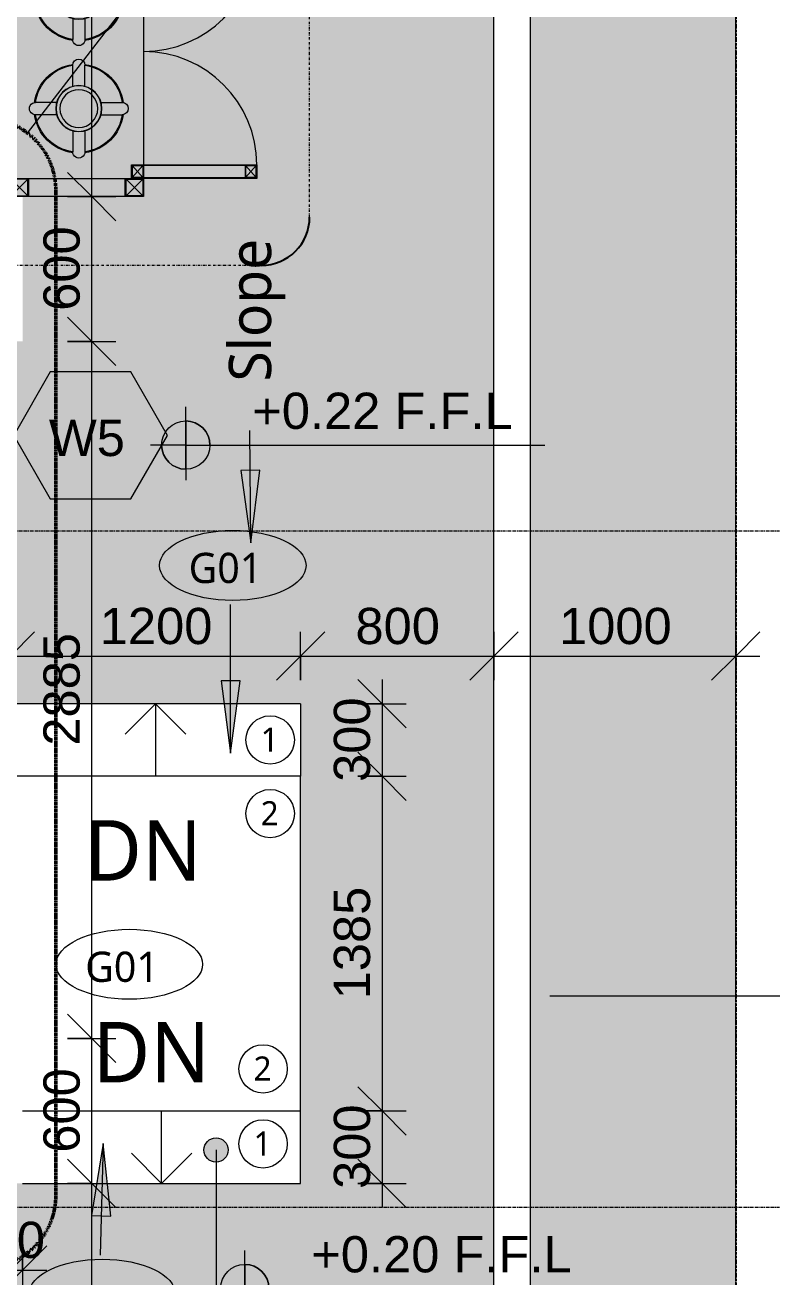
# Model space of a CAD drawing. Header units: millimetres. Extents: x -14329 to 996201, y -409013 to 338495.
# Drawn here: x 3796 to 6886, y -2550 to 2632 of the extents above; entities that cross this region are included whole.
import ezdxf

# ---------------------------------------------------------------- set-up
doc = ezdxf.new("R2010")
doc.units = ezdxf.units.MM
for name, pattern in [('Callout Boundary', [2.38125, 1.190625, -1.190625]), ('Dash dot', [21, 10, -5, 1, -5]), ('Double dash', [55, 20, -5, 10, -5, 10, -5]), ('Grid Line', [22.225, 12.7, -3.175, 3.175, -3.175]), ('Overhead', [3.96875, 2.38125, -1.5875])]:
    doc.linetypes.add(name, pattern=pattern)
for name, color, linetype, lineweight in [('A-ANNO-DIMS', 211, 'Continuous', 9), ('A-ANNO-DIMS-100', 211, 'Continuous', 9), ('A-ANNO-NOTE', 131, 'Continuous', 9), ('A-ANNO-SYMB', 150, 'Continuous', 9), ('A-DETL-GENF', 92, 'Continuous', 9), ('A-DETL-MEDM', 33, 'Continuous', 25), ('A-FLOR-OVHD', 1, 'Overhead', 18), ('A-FLOR-PATT', 8, 'Continuous', 9), ('A-WALL', 113, 'Continuous', 9), ('A-WALL-IDEN', 211, 'Continuous', 18), ('C-PROP-LINE', 91, 'Double dash', 25), ('G-ANNO-SYMB', 111, 'Continuous', 9), ('G-ANNO-TEXT', 231, 'Continuous', 9), ('G-IMPT', 8, 'Continuous', 9), ('S-GRID', 1, 'Continuous', 9), ('S-STRS', 31, 'Continuous', 9), ('S-STRS-ANNO', 31, 'Continuous', 9), ('S-STRS-IDEN', 31, 'Continuous', 9)]:
    doc.layers.add(name, color=color, linetype=linetype, lineweight=lineweight)
doc.styles.add('Arial_1', font='arial.ttf', dxfattribs={"height": 150})
doc.styles.add('Lucida Sans Unicode', font='l_10646.ttf', dxfattribs={"height": 250})
doc.styles.add('Lucida Sans Unicode_1', font='l_10646.ttf', dxfattribs={"height": 175})
doc.styles.add('Lucida Sans Unicode_3', font='l_10646.ttf', dxfattribs={"height": 125})
doc.styles.add('Lucida Sans Unicode_6', font='l_10646.ttf', dxfattribs={"height": 100})
doc.dimstyles.new('100', dxfattribs={"dimscale": 304.8, "dimtxt": 153.03891, "dimasz": 0.656168, "dimexe": 0.328084, "dimexo": 0.0625, "dimgap": 0.016404, "dimtad": 1, "dimdec": 0, "dimzin": 0, "dimdsep": 46, "dimtxsty": 'Arial_1', "dimblk1": 'OBLIQUE', "dimblk2": 'OBLIQUE', "dimsah": 1, "dimcen": 0.09, "dimdle": 0.328084, "dimazin": 0, "dimtfac": 1, "dimtdec": 4, "dimtix": 1, "dimtmove": 0, "dimatfit": 3, "dimfxl": 0.328084, "dimfxlon": 1, "dimtvp": 1, "dimtolj": 1, "dimtzin": 0, "dimarcsym": 2})
doc.dimstyles.new('100_2', dxfattribs={"dimscale": 304.8, "dimtxt": 153.03891, "dimasz": 0.656168, "dimexe": 0.328084, "dimexo": 0.0625, "dimgap": 0.016404, "dimtad": 1, "dimdec": 0, "dimzin": 0, "dimdsep": 46, "dimtxsty": 'Arial_1', "dimblk1": 'OBLIQUE', "dimblk2": 'OBLIQUE', "dimsah": 1, "dimcen": 0.09, "dimdle": 0.328084, "dimazin": 0, "dimtfac": 1, "dimtdec": 4, "dimtix": 1, "dimtmove": 1, "dimatfit": 3, "dimfxl": 0.328084, "dimfxlon": 1, "dimtvp": 1, "dimtolj": 1, "dimtzin": 0, "dimarcsym": 2})

# ---------------------------------------------------------------- blocks, each defined once
blk = doc.blocks.new('Family - ___-757194-Ground Floor Lvl')
at = {"layer": 'C-PROP-LINE'}
blk.add_line((6736.1, 12922.2), (6736.1, -18077.8), dxfattribs=at)
blk = doc.blocks.new('gas-enclosure - gas_dwg_1735 X TW-5BR-GFP$0$GAS CYL-663932-Ground Floor Lvl')
at = {"layer": 'G-IMPT'}
for p, q in [((-23.5, 85), (-23.5, 165.9)), ((23.5, 85), (23.5, 165.9)), ((-85, 23.5), (-165.9, 23.5)), ((85, 23.5), (165.9, 23.5)), ((-85, -23.5), (-165.9, -23.5)), ((85, -23.5), (165.9, -23.5)), ((-23.5, -85), (-23.5, -165.9)), ((23.5, -85), (23.5, -165.9))]:
    blk.add_line(p, q, dxfattribs=at)
for radius in [88.2, 87.2, 72.5]:
    blk.add_circle((0, 0), radius, dxfattribs=at)
for centre, radius, start, end in [((0, 0), 171, 97.8109, 172.1891), ((0, 0), 167.5, 98.0693, 171.9307), ((0, 165.9), 23.5, 360, 180), ((0, 0), 171, 7.8109, 82.1891), ((0, 0), 167.5, 8.0693, 81.9307), ((-165.9, 0), 23.5, 90, 270), ((165.9, 0), 23.5, 270, 90), ((0, 0), 171, 187.8109, 262.1891), ((0, 0), 167.5, 188.0693, 261.9307), ((0, 0), 171, 277.8109, 352.1891), ((0, 0), 167.5, 278.0693, 351.9307), ((0, -165.9), 23.5, 180, 360)]:
    blk.add_arc(centre, radius, start, end, dxfattribs=at)
blk = doc.blocks.new('gas-enclosure - gas-enclosure-663934-Ground Floor Lvl')
at = {"layer": 'A-DETL-GENF'}
for p, q in [((-600, 0), (600, 0)), ((-600, -550), (-600, 0)), ((600, 0), (600, -550)), ((-599.4, 0), (-524.4, 0)), ((-599.4, -550), (-599.4, 0)), ((-599.4, 0), (-524.4, 0)), ((-599.4, -75), (-599.4, 0)), ((-596.4, -3), (-527.4, -72)), ((-527.4, -3), (-596.4, -72)), ((-596.4, -3), (-596.4, -72)), ((-527.4, -3), (-596.4, -3)), ((-527.4, -72), (-527.4, -3)), ((-524.4, 0), (-524.4, -550)), ((-524.4, 0), (-524.4, -75)), ((525.6, -75), (525.6, 0)), ((525.6, 0), (525.6, -550)), ((600.6, 0), (525.6, 0)), ((525.6, 0), (600.6, 0)), ((597.6, -3), (528.6, -72)), ((528.6, -3), (597.6, -72)), ((528.6, -72), (528.6, -3)), ((528.6, -3), (597.6, -3)), ((597.6, -3), (597.6, -72)), ((600.6, 0), (600.6, -75)), ((600.6, -550), (600.6, 0)), ((-524.4, -75), (-599.4, -75)), ((-596.4, -72), (-527.4, -72)), ((600.6, -75), (525.6, -75)), ((597.6, -72), (528.6, -72)), ((-599.4, -475), (-524.4, -475)), ((-599.4, -550), (-599.4, -475)), ((-596.4, -547), (-527.4, -478)), ((-527.4, -547), (-596.4, -478)), ((-596.4, -478), (-527.4, -478)), ((-596.4, -547), (-596.4, -478)), ((-527.4, -478), (-527.4, -547)), ((-524.4, -475), (-524.4, -550)), ((-524.4, -1019), (-524.4, -500)), ((-524.4, -500), (-468.4, -500)), ((-521.4, -503), (-471.4, -547)), ((-471.4, -503), (-521.4, -503)), ((-521.4, -503), (-521.4, -1016)), ((-521.4, -547), (-471.4, -503)), ((-521.4, -503), (-471.4, -503)), ((-521.4, -547), (-521.4, -503)), ((-471.4, -1016), (-471.4, -503)), ((-471.4, -503), (-471.4, -547)), ((-468.4, -500), (-468.4, -1019)), ((469.6, -500), (469.6, -1019)), ((525.6, -500), (469.6, -500)), ((522.6, -503), (472.6, -547)), ((472.6, -503), (522.6, -503)), ((472.6, -1016), (472.6, -503)), ((522.6, -547), (472.6, -503)), ((472.6, -503), (472.6, -547)), ((522.6, -503), (472.6, -503)), ((522.6, -503), (522.6, -1016)), ((522.6, -547), (522.6, -503)), ((525.6, -475), (525.6, -550)), ((600.6, -475), (525.6, -475)), ((525.6, -1019), (525.6, -500)), ((597.6, -547), (528.6, -478)), ((528.6, -547), (597.6, -478)), ((528.6, -478), (528.6, -547)), ((597.6, -478), (528.6, -478)), ((597.6, -547), (597.6, -478)), ((600.6, -550), (600.6, -475)), ((600, -550), (-600, -550)), ((-524.4, -550), (-599.4, -550)), ((-524.4, -550), (-599.4, -550)), ((-527.4, -547), (-596.4, -547)), ((-471.4, -547), (-521.4, -547)), ((469.6, -550), (-468.4, -550)), ((472.6, -547), (522.6, -547)), ((525.6, -550), (600.6, -550)), ((525.6, -550), (600.6, -550)), ((528.6, -547), (597.6, -547)), ((-521.4, -972), (-471.4, -1016)), ((-471.4, -972), (-521.4, -972)), ((-521.4, -972), (-521.4, -1016)), ((-521.4, -972), (-471.4, -972)), ((-521.4, -1016), (-521.4, -972)), ((-471.4, -972), (-521.4, -1016)), ((-471.4, -1016), (-471.4, -972)), ((-471.4, -972), (-471.4, -1016)), ((522.6, -972), (472.6, -1016)), ((472.6, -972), (522.6, -972)), ((472.6, -1016), (472.6, -972)), ((472.6, -972), (472.6, -1016)), ((522.6, -972), (472.6, -972)), ((472.6, -972), (522.6, -1016)), ((522.6, -972), (522.6, -1016)), ((522.6, -1016), (522.6, -972)), ((-468.4, -1019), (-524.4, -1019)), ((-521.4, -1016), (-471.4, -1016)), ((-471.4, -1016), (-521.4, -1016)), ((-521.4, -1016), (-471.4, -1016)), ((469.6, -1019), (525.6, -1019)), ((522.6, -1016), (472.6, -1016)), ((472.6, -1016), (522.6, -1016)), ((522.6, -1016), (472.6, -1016))]:
    blk.add_line(p, q, dxfattribs=at)
for centre, start, end in [((-468.4, -550), 270, 0), ((469.6, -550), 180, 270)]:
    blk.add_arc(centre, 469, start, end, dxfattribs=at)
at = {"extrusion": (0, 0, -1), "xscale": 1.080000000000001, "yscale": 1.080000000000001, "zscale": -1.080000000000001}
for p in [(235.5, -282.8), (-229.9, -282.8)]:
    blk.add_blockref('gas-enclosure - gas_dwg_1735 X TW-5BR-GFP$0$GAS CYL-663932-Ground Floor Lvl', p, dxfattribs=at)
blk = doc.blocks.new('Dummy_Callout_Boundary_18357 - Dummy_Callout_Boundary_18357-1640444-Ground Floor Lvl')
at = {"layer": 'A-DETL-GENF', "linetype": 'Dash dot'}
for p, q in [((-159.7, 1672.7), (-1247.1, 1672.7)), ((-1447.1, 200), (-1447.1, 1472.7)), ((40.3, 200), (40.3, 1472.7)), ((-159.7, 0), (-1247.1, 0))]:
    blk.add_line(p, q, dxfattribs=at)
at = {"layer": 'A-DETL-MEDM'}
for centre, start, end in [((-1247.1, 1472.7), 90, 180), ((-159.7, 1472.7), 360, 90), ((-1247.1, 200), 180, 270), ((-159.7, 200), 270, 360)]:
    blk.add_arc(centre, 200, start, end, dxfattribs=at)
blk = doc.blocks.new('finishning tag - Name___Area_Vol_Perim-529287-Ground Floor Lvl')
at = {"layer": 'A-ANNO-NOTE'}
blk.add_ellipse((0, 0), major_axis=(3.03, 0), ratio=0.477888, dxfattribs=at)
blk = doc.blocks.new('BEL-CURTAIN TAG - 12mm-735983-Ground Floor Lvl')
at = {"layer": 'A-WALL-IDEN'}
for p, q in [((-1.622, 2.644), (-3.136, 0.021)), ((1.709, 2.644), (-1.622, 2.644)), ((3.223, 0.021), (1.709, 2.644)), ((-3.136, 0.021), (-1.622, -2.601)), ((1.709, -2.601), (3.223, 0.021)), ((-1.622, -2.601), (1.709, -2.601))]:
    blk.add_line(p, q, dxfattribs=at)
blk = doc.blocks.new('DIMBLOCK64-Ground Floor Lvl')
at = {"layer": 'A-ANNO-DIMS-100', "transparency": 16777216}
for p, q in [((3736.1, 19.7), (3836.1, 119.7)), ((3736.1, 119.7), (3736.1, -80.3)), ((3736.1, 19.7), (3736.1, 119.7)), ((4936.1, 19.7), (5036.1, 119.7)), ((4936.1, -80.3), (4936.1, 119.7)), ((3636.1, 19.7), (4936.1, 19.7)), ((3736.1, 19.7), (3636.1, -80.3)), ((4936.1, 19.7), (4836.1, -80.3)), ((4936.1, 19.7), (4936.1, -80.3))]:
    blk.add_line(p, q, dxfattribs=at)
at = {"layer": 'A-ANNO-DIMS-100', "color": 0, "transparency": 16777216, "insert": (4105.4, 219.4), "char_height": 150, "width": 553.765, "attachment_point": 1, "line_spacing_factor": 0.941778, "style": 'Arial_1'}
blk.add_mtext('1200', dxfattribs=at)
blk = doc.blocks.new('_Oblique')
at = {"color": 0, "linetype": 'ByBlock', "lineweight": -2}
blk.add_line((-0.5, -0.5), (0.5, 0.5), dxfattribs=at)
blk = doc.blocks.new('DIMBLOCK65-Ground Floor Lvl')
at = {"layer": 'A-ANNO-DIMS-100', "transparency": 16777216}
for p, q in [((4936.1, 19.7), (5036.1, 119.7)), ((4936.1, -80.3), (4936.1, 119.7)), ((5736.1, 19.7), (5836.1, 119.7)), ((5736.1, 119.7), (5736.1, -80.3)), ((5736.1, 19.7), (5736.1, 119.7)), ((4936.1, 19.7), (4836.1, -80.3)), ((4936.1, 19.7), (5736.1, 19.7)), ((4936.1, 19.7), (4936.1, -80.3)), ((5736.1, 19.7), (5636.1, -80.3))]:
    blk.add_line(p, q, dxfattribs=at)
at = {"layer": 'A-ANNO-DIMS-100', "color": 0, "transparency": 16777216, "insert": (5163.1, 219.4), "char_height": 150, "width": 415.324, "attachment_point": 1, "line_spacing_factor": 0.941778, "style": 'Arial_1'}
blk.add_mtext('800', dxfattribs=at)
blk = doc.blocks.new('DIMBLOCK66-Ground Floor Lvl')
at = {"layer": 'A-ANNO-DIMS-100', "transparency": 16777216}
for p, q in [((5736.1, 19.7), (5836.1, 119.7)), ((5736.1, 119.7), (5736.1, -80.3)), ((5736.1, 19.7), (5736.1, 119.7)), ((6736.1, 19.7), (6836.1, 119.7)), ((6736.1, 119.7), (6736.1, -80.3)), ((6736.1, 19.7), (6736.1, 119.7)), ((5736.1, 19.7), (5636.1, -80.3)), ((5736.1, 19.7), (6836.1, 19.7)), ((6736.1, 19.7), (6636.1, -80.3))]:
    blk.add_line(p, q, dxfattribs=at)
at = {"layer": 'A-ANNO-DIMS-100', "color": 0, "transparency": 16777216, "insert": (6005.4, 219.4), "char_height": 150, "width": 553.765, "attachment_point": 1, "line_spacing_factor": 0.941778, "style": 'Arial_1'}
blk.add_mtext('1000', dxfattribs=at)
blk = doc.blocks.new('DIMBLOCK106-Ground Floor Lvl')
at = {"layer": 'A-ANNO-DIMS-100', "transparency": 16777216}
for p, q in [((5273.4, -177.8), (5173.4, -77.8)), ((5273.4, -77.8), (5273.4, -477.8)), ((5173.4, -177.8), (5373.4, -177.8)), ((5273.4, -177.8), (5173.4, -177.8)), ((5273.4, -177.8), (5373.4, -277.8)), ((5273.4, -477.8), (5173.4, -377.8)), ((5173.4, -477.8), (5373.4, -477.8)), ((5273.4, -477.8), (5173.4, -477.8)), ((5273.4, -477.8), (5373.4, -577.8))]:
    blk.add_line(p, q, dxfattribs=at)
at = {"layer": 'A-ANNO-DIMS-100', "color": 0, "transparency": 16777216, "insert": (5073.7, -500.9), "char_height": 150, "width": 415.324, "attachment_point": 1, "rotation": 90, "line_spacing_factor": 0.941778, "style": 'Arial_1'}
blk.add_mtext('300', dxfattribs=at)
blk = doc.blocks.new('DIMBLOCK107-Ground Floor Lvl')
at = {"layer": 'A-ANNO-DIMS-100', "transparency": 16777216}
for p, q in [((5273.4, -477.8), (5173.4, -377.8)), ((5173.4, -477.8), (5373.4, -477.8)), ((5273.4, -477.8), (5173.4, -477.8)), ((5273.4, -477.8), (5273.4, -1862.8)), ((5273.4, -477.8), (5373.4, -577.8)), ((5273.4, -1862.8), (5173.4, -1762.8)), ((5173.4, -1862.8), (5373.4, -1862.8)), ((5273.4, -1862.8), (5173.4, -1862.8)), ((5273.4, -1862.8), (5373.4, -1962.8))]:
    blk.add_line(p, q, dxfattribs=at)
at = {"layer": 'A-ANNO-DIMS-100', "color": 0, "transparency": 16777216, "insert": (5073.7, -1401.1), "char_height": 150, "width": 553.765, "attachment_point": 1, "rotation": 90, "line_spacing_factor": 0.941778, "style": 'Arial_1'}
blk.add_mtext('1385', dxfattribs=at)
blk = doc.blocks.new('DIMBLOCK108-Ground Floor Lvl')
at = {"layer": 'A-ANNO-DIMS-100', "transparency": 16777216}
for p, q in [((5273.4, -1862.8), (5173.4, -1762.8)), ((5173.4, -1862.8), (5373.4, -1862.8)), ((5273.4, -1862.8), (5173.4, -1862.8)), ((5273.4, -1862.8), (5273.4, -2262.8)), ((5273.4, -1862.8), (5373.4, -1962.8)), ((5273.4, -2162.8), (5173.4, -2062.8)), ((5173.4, -2162.8), (5373.4, -2162.8)), ((5273.4, -2162.8), (5173.4, -2162.8)), ((5273.4, -2162.8), (5373.4, -2262.8))]:
    blk.add_line(p, q, dxfattribs=at)
at = {"layer": 'A-ANNO-DIMS-100', "color": 0, "transparency": 16777216, "insert": (5073.7, -2185.9), "char_height": 150, "width": 415.324, "attachment_point": 1, "rotation": 90, "line_spacing_factor": 0.941778, "style": 'Arial_1'}
blk.add_mtext('300', dxfattribs=at)
blk = doc.blocks.new('DIMBLOCK119-Ground Floor Lvl')
at = {"layer": 'A-ANNO-DIMS-100', "transparency": 16777216}
for p, q in [((3736.1, -2521.6), (3836.1, -2421.6)), ((3736.1, -2421.6), (3736.1, -2621.6)), ((3736.1, -2521.6), (3736.1, -2421.6)), ((3786.1, -2521.6), (3886.1, -2421.6)), ((3786.1, -2421.6), (3786.1, -2621.6)), ((3786.1, -2521.6), (3786.1, -2421.6)), ((3636.1, -2521.6), (3886.1, -2521.6)), ((3736.1, -2521.6), (3636.1, -2621.6)), ((3786.1, -2521.6), (3686.1, -2621.6))]:
    blk.add_line(p, q, dxfattribs=at)
at = {"layer": 'A-ANNO-DIMS-100', "color": 0, "transparency": 16777216, "insert": (3645.8, -2321.8), "char_height": 150, "width": 276.883, "attachment_point": 1, "line_spacing_factor": 0.941778, "style": 'Arial_1'}
blk.add_mtext('50', dxfattribs=at)
blk = doc.blocks.new('DIMBLOCK120-Ground Floor Lvl')
at = {"layer": 'A-ANNO-DIMS-100', "transparency": 16777216}
for p, q in [((4072.1, -2162.8), (3972.1, -2062.8)), ((3972.1, -2162.8), (4172.1, -2162.8)), ((4072.1, -2162.8), (3972.1, -2162.8)), ((4072.1, -7127.8), (4072.1, -2162.8)), ((4072.1, -2162.8), (4172.1, -2262.8)), ((4072.1, -7027.8), (3972.1, -6927.8)), ((3972.1, -7027.8), (4172.1, -7027.8)), ((4072.1, -7027.8), (3972.1, -7027.8)), ((4072.1, -7027.8), (4172.1, -7127.8))]:
    blk.add_line(p, q, dxfattribs=at)
at = {"layer": 'A-ANNO-DIMS-100', "color": 0, "transparency": 16777216, "insert": (3872.4, -4826.1), "char_height": 150, "width": 553.765, "attachment_point": 1, "rotation": 90, "line_spacing_factor": 0.941778, "style": 'Arial_1'}
blk.add_mtext('4865', dxfattribs=at)
blk = doc.blocks.new('DIMBLOCK121-Ground Floor Lvl')
at = {"layer": 'A-ANNO-DIMS-100', "transparency": 16777216}
for p, q in [((4072.1, -1562.8), (3972.1, -1462.8)), ((3972.1, -1562.8), (4172.1, -1562.8)), ((4072.1, -1562.8), (3972.1, -1562.8)), ((4072.1, -2162.8), (4072.1, -1562.8)), ((4072.1, -1562.8), (4172.1, -1662.8)), ((4072.1, -2162.8), (3972.1, -2062.8)), ((3972.1, -2162.8), (4172.1, -2162.8)), ((4072.1, -2162.8), (3972.1, -2162.8)), ((4072.1, -2162.8), (4172.1, -2262.8))]:
    blk.add_line(p, q, dxfattribs=at)
at = {"layer": 'A-ANNO-DIMS-100', "color": 0, "transparency": 16777216, "insert": (3872.4, -2035.9), "char_height": 150, "width": 415.324, "attachment_point": 1, "rotation": 90, "line_spacing_factor": 0.941778, "style": 'Arial_1'}
blk.add_mtext('600', dxfattribs=at)
blk = doc.blocks.new('DIMBLOCK122-Ground Floor Lvl')
at = {"layer": 'A-ANNO-DIMS-100', "transparency": 16777216}
for p, q in [((4072.1, 1322.2), (3972.1, 1422.2)), ((3972.1, 1322.2), (4172.1, 1322.2)), ((4072.1, 1322.2), (3972.1, 1322.2)), ((4072.1, -1562.8), (4072.1, 1322.2)), ((4072.1, 1322.2), (4172.1, 1222.2)), ((4072.1, -1562.8), (3972.1, -1462.8)), ((3972.1, -1562.8), (4172.1, -1562.8)), ((4072.1, -1562.8), (3972.1, -1562.8)), ((4072.1, -1562.8), (4172.1, -1662.8))]:
    blk.add_line(p, q, dxfattribs=at)
at = {"layer": 'A-ANNO-DIMS-100', "color": 0, "transparency": 16777216, "insert": (3872.4, -351.1), "char_height": 150, "width": 553.765, "attachment_point": 1, "rotation": 90, "line_spacing_factor": 0.941778, "style": 'Arial_1'}
blk.add_mtext('2885', dxfattribs=at)
blk = doc.blocks.new('DIMBLOCK123-Ground Floor Lvl')
at = {"layer": 'A-ANNO-DIMS-100', "transparency": 16777216}
for p, q in [((4072.1, 1922.2), (3972.1, 2022.2)), ((3972.1, 1922.2), (4172.1, 1922.2)), ((4072.1, 1922.2), (3972.1, 1922.2)), ((4072.1, 1322.2), (4072.1, 1922.2)), ((4072.1, 1922.2), (4172.1, 1822.2)), ((4072.1, 1322.2), (3972.1, 1422.2)), ((3972.1, 1322.2), (4172.1, 1322.2)), ((4072.1, 1322.2), (3972.1, 1322.2)), ((4072.1, 1322.2), (4172.1, 1222.2))]:
    blk.add_line(p, q, dxfattribs=at)
at = {"layer": 'A-ANNO-DIMS-100', "color": 0, "transparency": 16777216, "insert": (3872.4, 1449.1), "char_height": 150, "width": 415.324, "attachment_point": 1, "rotation": 90, "line_spacing_factor": 0.941778, "style": 'Arial_1'}
blk.add_mtext('600', dxfattribs=at)
blk = doc.blocks.new('DIMBLOCK124-Ground Floor Lvl')
at = {"layer": 'A-ANNO-DIMS-100', "transparency": 16777216}
for p, q in [((4072.1, 5022.2), (3972.1, 5122.2)), ((3972.1, 5022.2), (4172.1, 5022.2)), ((4072.1, 5022.2), (3972.1, 5022.2)), ((4072.1, 1922.2), (4072.1, 5022.2)), ((4072.1, 5022.2), (4172.1, 4922.2)), ((4072.1, 1922.2), (3972.1, 2022.2)), ((3972.1, 1922.2), (4172.1, 1922.2)), ((4072.1, 1922.2), (3972.1, 1922.2)), ((4072.1, 1922.2), (4172.1, 1822.2))]:
    blk.add_line(p, q, dxfattribs=at)
blk.add_ellipse((4072.1, 3545.9), major_axis=(-122.7, 0), ratio=0.600837, start_param=0, end_param=1.570796, dxfattribs=at)
at = {"layer": 'A-ANNO-DIMS-100', "color": 0, "transparency": 16777216, "insert": (3872.4, 3545.9), "char_height": 150, "width": 553.765, "attachment_point": 1, "rotation": 90, "line_spacing_factor": 0.941778, "style": 'Arial_1'}
blk.add_mtext('3100', dxfattribs=at)
blk = doc.blocks.new('step-numbering - External finishes-tag-1023582-Ground Floor Lvl')
at = {"layer": 'A-ANNO-NOTE'}
blk.add_circle((0, 0), 1, dxfattribs=at)
blk = doc.blocks.new('125-lvl - BEL-LVL-1026112-Ground Floor Lvl')
at = {"layer": 'A-ANNO-NOTE'}
h = blk.add_hatch(color=256, dxfattribs=at)
edge = h.paths.add_edge_path()
edge.add_line((0, 0), (0, 1))
edge.add_arc((0, 0), 1, 0, 90, ccw=False)
edge.add_line((1, 0), (0, 0))
h = blk.add_hatch(color=256, dxfattribs=at)
edge = h.paths.add_edge_path()
edge.add_line((0, 0), (0, -1))
edge.add_arc((0, 0), 1, 180, 270, ccw=False)
edge.add_line((-1, 0), (0, 0))
for p, q in [((0, 0), (0, 1.576)), ((0, 1), (0, 0)), ((0, 0), (-1.454, 0)), ((0, 0), (-1, 0)), ((0, 0), (2.778, 0)), ((0, 0), (0, -1.457)), ((0, -1), (0, 0)), ((0, 0), (1, 0)), ((2.778, 0), (14.847, 0))]:
    blk.add_line(p, q, dxfattribs=at)
blk.add_circle((0, 0), 1, dxfattribs=at)
for start, end in [(0, 90), (180, 270)]:
    blk.add_arc((0, 0), 1, start, end, dxfattribs=at)

msp = doc.modelspace()

# ---------------------------------------------------------------- hatches: boundary and pattern name
at = {"layer": 'A-ANNO-NOTE'}
for points in [[(4646.613, -382.22), (4686.108, -82.22), (4607.117, -82.22)], [(4120.244, -1997.589), (4071.932, -2296.296), (4150.889, -2298.622)]]:
    msp.add_hatch(color=256, dxfattribs=at).paths.add_polyline_path(points)
at = {"layer": 'A-FLOR-PATT'}
h = msp.add_hatch(dxfattribs=at)
h.set_pattern_fill('FP_6', color=256, style=0, pattern_type=2)
h.set_pattern_definition([(0, (0, 0), (812.8, 203.2), [33.528, -576.072, 33.528, -576.072, -3251.2]), (0, (0, 0), (812.8, 203.2), [-1219.2, 33.528, -1185.672, 33.528, -576.072, -1422.4]), (0, (0, 0), (812.8, 203.2), [-3048, 33.528, -372.872, 33.528, -982.472]), (120, (304.8, 101.6), (-582.3764, 602.3054), [33.528, -576.072, 33.528, -576.072, -3251.2]), (120, (304.8, 101.6), (-582.3764, 602.3054), [-1219.2, 33.528, -1185.672, 33.528, -576.072, -1422.4]), (120, (304.8, 101.6), (-582.3764, 602.3054), [-3048, 33.528, -372.872, 33.528, -982.472]), (240, (406.4, 508), (-230.4236, -805.5054), [33.528, -576.072, 33.528, -576.072, -3251.2]), (240, (406.4, 508), (-230.4236, -805.5054), [-1219.2, 33.528, -1185.672, 33.528, -576.072, -1422.4]), (240, (406.4, 508), (-230.4236, -805.5054), [-3048, 33.528, -372.872, 33.528, -982.472])])
h.paths.add_polyline_path([(-7038.853, -16577.829), (-2826.351, -16577.829), (-2826.351, -11212.83), (-7038.853, -11212.83), (-7038.853, -14896.894)])
h.paths.add_polyline_path([(6736.147, -9862.83), (6736.147, 12922.171), (-4138.853, 12922.171), (-4138.853, 9972.171), (5886.147, 9972.171), (5886.147, -9862.83), (6031.269, -9862.83)])
h = msp.add_hatch(dxfattribs=at)
h.set_pattern_fill('FP_4', color=256, style=0, pattern_type=2)
h.set_pattern_definition([(45, (0, 0), (0, 215.5261), [457.2, -152.4]), (135, (107.76, 107.76), (1e-14, 215.5261), [457.2, -152.4])])
h.paths.add_polyline_path([(3736.147, -8377.83), (5736.147, -8377.83), (5736.147, 9822.171), (-5221.853, 9822.171), (-5221.853, 9820.571), (-6090.853, 9820.571), (-6090.853, 9822.171), (-6116.853, 9822.171), (-6116.853, 9820.571), (-6985.853, 9820.571), (-6985.853, 9822.171), (-7038.853, 9822.171), (-7038.853, 7137.17), (-6238.853, 7137.17), (-6238.853, 7037.17), (-3788.853, 7037.17), (-3788.853, 7137.17), (-2788.853, 7137.17), (-2788.853, 6496.82), (-2779.328, 6496.82), (-2779.328, 6439.67), (-2547.553, 6439.67), (-2547.553, 6430.145), (-2553.903, 6430.145), (-2553.903, 5844.195), (-2547.553, 5844.195), (-2547.553, 5834.67), (-2779.328, 5834.67), (-2779.328, 5777.52), (-2788.853, 5777.52), (-2788.853, 5022.17), (486.147, 5022.17), (486.147, 6022.17), (3186.147, 6022.17), (3186.147, 5022.17), (3736.147, 5022.17), (3736.147, 1922.17), (3786.147, 1922.17), (3786.147, 1322.17), (3736.147, 1322.17), (3736.147, -177.83), (4936.147, -177.83), (4936.147, -2162.83), (3736.147, -2162.83), (3736.147, -8227.83)])
h.paths.add_polyline_path([(-2777.74, 5844.195), (-2604.703, 5844.195), (-2604.703, 6430.145), (-2788.853, 6430.145), (-2788.853, 5844.195), (-2779.328, 5844.195)])
at = {"layer": 'G-ANNO-TEXT'}
msp.add_hatch(color=7, dxfattribs=at).paths.add_polyline_path([(4731.059, 488.782), (4767.84, 789.127), (4688.852, 788.413)])
at = {"layer": 'S-STRS-IDEN'}
h = msp.add_hatch(color=256, dxfattribs=at)
edge = h.paths.add_edge_path()
edge.add_arc((4586.528, -2024.711), 50, 0, 360)

# ---------------------------------------------------------------- linework, layer by layer
at = {"layer": 'A-ANNO-NOTE'}
for p, q in [((4646.613, -382.22), (4646.613, 233.866)), ((4686.108, -82.22), (4607.117, -82.22)), ((4607.117, -82.22), (4646.613, -382.22)), ((4646.613, -382.22), (4686.108, -82.22)), ((4120.244, -1997.589), (4071.932, -2296.296)), ((4120.244, -1997.589), (4106.613, -2460.325)), ((4150.889, -2298.622), (4120.244, -1997.589)), ((4071.932, -2296.296), (4150.889, -2298.622))]:
    msp.add_line(p, q, dxfattribs=at)
at = {"layer": 'A-ANNO-SYMB'}
msp.add_line((3806.83, 2184.833), (4729.033, 3380.524), dxfattribs=at)
at = {"layer": 'A-ANNO-SYMB', "linetype": 'Callout Boundary', "lineweight": 50}
msp.add_line((3923.612, -2212.814), (3923.612, 1947.281), dxfattribs=at)
for centre, start, end in [((3623.612, 1947.281), 0, 90), ((3623.612, -2212.814), 270, 0)]:
    msp.add_arc(centre, 300, start, end, dxfattribs=at)
at = {"layer": 'A-FLOR-OVHD'}
msp.add_line((6736.147, -11677.869), (6736.147, 12922.171), dxfattribs=at)
msp.add_line((6736.147, -11677.869), (6736.147, 12922.171), dxfattribs=at)
at = {"layer": 'A-WALL'}
for p, q in [((5886.147, 9972.171), (5886.147, -9862.83)), ((5736.147, -10012.83), (5736.147, 9822.171))]:
    msp.add_line(p, q, dxfattribs=at)
at = {"layer": 'G-ANNO-SYMB'}
msp.add_line((8378.065, -1388.171), (5967.016, -1388.171), dxfattribs=at)
at = {"layer": 'G-ANNO-TEXT', "color": 7}
for p, q in [((4731.059, 488.782), (4726.858, 953.229)), ((4767.84, 789.127), (4688.852, 788.413)), ((4688.852, 788.413), (4731.059, 488.782)), ((4731.059, 488.782), (4767.84, 789.127))]:
    msp.add_line(p, q, dxfattribs=at)
at = {"layer": 'S-GRID', "linetype": 'Grid Line'}
for p, q in [((7895.601, 537.17), (-11133.357, 537.17)), ((7895.601, -2262.83), (-11133.357, -2262.83))]:
    msp.add_line(p, q, dxfattribs=at)
at = {"layer": 'S-STRS'}
for p, q in [((4936.147, -177.83), (3736.147, -177.83)), ((4936.147, -177.83), (4936.147, -477.83)), ((4936.147, -477.83), (3736.147, -477.83)), ((4936.147, -1170.33), (4936.147, -477.83)), ((4936.147, -1862.83), (4936.147, -1170.33)), ((3786.147, -1862.83), (4936.147, -1862.83)), ((4936.147, -2162.83), (4936.147, -1862.83)), ((3786.147, -2162.83), (4936.147, -2162.83))]:
    msp.add_line(p, q, dxfattribs=at)
at = {"layer": 'S-STRS-ANNO'}
for p, q in [((4336.147, -177.83), (4211.147, -302.83)), ((4336.147, -177.83), (4336.147, -477.83)), ((4336.147, -177.83), (4461.147, -302.83)), ((4361.147, -2162.83), (4361.147, -1862.83)), ((4361.147, -2162.83), (4236.147, -2037.83)), ((4361.147, -2162.83), (4486.147, -2037.83))]:
    msp.add_line(p, q, dxfattribs=at)
at = {"layer": 'S-STRS-IDEN'}
msp.add_line((4586.528, -2024.711), (4586.528, -2815.663), dxfattribs=at)
msp.add_circle((4586.528, -2024.711), 50, dxfattribs=at)

# ---------------------------------------------------------------- block references
at = {"layer": 'A-ANNO-NOTE', "xscale": 100, "yscale": 100, "zscale": 100}
for name, p in [('125-lvl - BEL-LVL-1026112-Ground Floor Lvl', (4461.404, 893.295)), ('finishning tag - Name___Area_Vol_Perim-529287-Ground Floor Lvl', (4655.749, 394.93)), ('step-numbering - External finishes-tag-1023582-Ground Floor Lvl', (4810.443, -327.304)), ('step-numbering - External finishes-tag-1023582-Ground Floor Lvl', (4810.443, -632.345)), ('finishning tag - Name___Area_Vol_Perim-529287-Ground Floor Lvl', (4227.853, -1256.035)), ('step-numbering - External finishes-tag-1023582-Ground Floor Lvl', (4781.099, -1689.004)), ('step-numbering - External finishes-tag-1023582-Ground Floor Lvl', (4781.099, -1999.501)), ('finishning tag - Name___Area_Vol_Perim-529287-Ground Floor Lvl', (4115.749, -2621.389)), ('125-lvl - BEL-LVL-1026112-Ground Floor Lvl', (4705.552, -2598.18))]:
    msp.add_blockref(name, p, dxfattribs=at)
at = {"layer": 'A-DETL-GENF'}
msp.add_blockref('Dummy_Callout_Boundary_18357 - Dummy_Callout_Boundary_18357-1640444-Ground Floor Lvl', (4933.261, 1637.17), dxfattribs=at)
at = {"layer": 'A-DETL-GENF', "rotation": 89.99999999999991}
msp.add_blockref('gas-enclosure - gas-enclosure-663934-Ground Floor Lvl', (3736.147, 2521.619), dxfattribs=at)
at = {"layer": 'A-WALL-IDEN', "xscale": 99.99999999999993, "yscale": 99.99999999999993, "zscale": 99.99999999999993}
msp.add_blockref('BEL-CURTAIN TAG - 12mm-735983-Ground Floor Lvl', (4063.084, 931.416), dxfattribs=at)
at = {"layer": 'C-PROP-LINE'}
msp.add_blockref('Family - ___-757194-Ground Floor Lvl', (0, 0), dxfattribs=at)

# ---------------------------------------------------------------- texts
at = {"layer": 'A-ANNO-NOTE', "attachment_point": 1}
for s, insert, char_height, width, style in [('+0.22 F.F.L', (4736.163, 1110.163), 150, 1338.81813, 'Arial_1'), ('G01', (4473.166, 447.237), 125, 432.91125, 'Lucida Sans Unicode_3'), ('1', (4771.171, -275.882), 100, 104.21937, 'Lucida Sans Unicode_6'), ('2', (4771.171, -580.923), 100, 104.21937, 'Lucida Sans Unicode_6'), ('G01', (4045.269, -1203.727), 125, 432.91125, 'Lucida Sans Unicode_3'), ('2', (4741.828, -1637.582), 100, 104.21937, 'Lucida Sans Unicode_6'), ('1', (4741.828, -1948.079), 100, 104.21937, 'Lucida Sans Unicode_6'), ('+0.20 F.F.L', (4980.31, -2381.311), 150, 1338.81813, 'Arial_1')]:
    msp.add_mtext(s, dxfattribs=dict(at, insert=insert, char_height=char_height, width=width, style=style))
at = {"layer": 'A-WALL-IDEN', "lineweight": 9, "insert": (3895.241, 997.878), "char_height": 150, "width": 400.84375, "attachment_point": 1, "style": 'Arial_1'}
msp.add_mtext('W5', dxfattribs=at)
at = {"layer": 'G-ANNO-TEXT', "color": 7, "insert": (4639.358, 1156.429), "char_height": 175, "width": 785.65375, "attachment_point": 1, "rotation": 90, "style": 'Lucida Sans Unicode_1'}
msp.add_mtext('Slope', dxfattribs=at)
at = {"layer": 'S-STRS-IDEN', "char_height": 250, "width": 617.63695, "attachment_point": 1, "line_spacing_factor": 1.002394, "style": 'Lucida Sans Unicode'}
for insert in [(4042.429, -659.581), (4076.711, -1495.01)]:
    msp.add_mtext('DN', dxfattribs=dict(at, insert=insert))

# ---------------------------------------------------------------- dimensions: what is measured, and where the dimension line sits
at = {"layer": 'A-ANNO-DIMS'}
dim = msp.add_linear_dim(base=(4072.089, 5022.17), p1=(3972.089, 1922.17), p2=(3972.089, 5022.17), angle=90, dimstyle='100_2', override={"dimpost": '<>', "dimfxl": 3099.999736}, dxfattribs=at)
dim.commit()
dim.dimension.update_dxf_attribs({"geometry": 'DIMBLOCK124-Ground Floor Lvl', "text_midpoint": (3972.355, 3822.789), "dimtype": 160, "text_rotation": 90})
for base, p1, p2, override, picture, middle in [((4072.089, 1922.17), (3972.089, 1322.17), (3972.089, 1922.17), {"dimpost": '<>', "dimfxl": 600}, 'DIMBLOCK123-Ground Floor Lvl', (3990.503, 1622.17)), ((4072.089, 1322.17), (3972.089, -1562.83), (3972.089, 1322.17), {"dimpost": '<>', "dimfxl": 2885.000361}, 'DIMBLOCK122-Ground Floor Lvl', (3990.503, -120.33)), ((5273.434, -477.83), (5173.434, -177.83), (5173.434, -477.83), {"dimpost": '<>', "dimfxl": 300}, 'DIMBLOCK106-Ground Floor Lvl', (5191.797, -327.83)), ((5273.434, -1862.83), (5173.434, -477.83), (5173.434, -1862.83), {"dimpost": '<>', "dimfxl": 1385.000361}, 'DIMBLOCK107-Ground Floor Lvl', (5191.797, -1170.33)), ((4072.089, -1562.83), (3972.089, -2162.83), (3972.089, -1562.83), {"dimpost": '<>', "dimfxl": 600}, 'DIMBLOCK121-Ground Floor Lvl', (3990.503, -1862.83)), ((5273.434, -2162.83), (5173.434, -1862.83), (5173.434, -2162.83), {"dimpost": '<>', "dimfxl": 300}, 'DIMBLOCK108-Ground Floor Lvl', (5191.797, -2012.83)), ((4072.089, -2162.83), (3972.089, -7027.83), (3972.089, -2162.83), {"dimpost": '<>', "dimfxl": 4864.999918}, 'DIMBLOCK120-Ground Floor Lvl', (3990.503, -4595.33))]:
    dim = msp.add_linear_dim(base=base, p1=p1, p2=p2, angle=90, dimstyle='100', override=override, dxfattribs=at)
    dim.commit()
    dim.dimension.update_dxf_attribs({"geometry": picture, "text_midpoint": middle})
for base, p1, p2, override, picture, middle in [((4936.147, 19.691), (3736.147, 119.691), (4936.147, -80.309), {"dimpost": '<>', "dimfxl": 1216.552506}, 'DIMBLOCK64-Ground Floor Lvl', (4336.147, 101.277)), ((5736.147, 19.691), (4936.147, -80.309), (5736.147, 119.691), {"dimpost": '<>', "dimfxl": 824.621125}, 'DIMBLOCK65-Ground Floor Lvl', (5336.147, 101.277)), ((6736.147, 19.691), (5736.147, 119.691), (6736.147, 119.691), {"dimpost": '<>', "dimfxl": 1000}, 'DIMBLOCK66-Ground Floor Lvl', (6236.147, 101.277)), ((3786.147, -2521.574), (3736.147, -2421.574), (3786.147, -2421.574), {"dimpost": '<>', "dimfxl": 50}, 'DIMBLOCK119-Ground Floor Lvl', (3761.147, -2439.988))]:
    dim = msp.add_linear_dim(base=base, p1=p1, p2=p2, dimstyle='100', override=override, dxfattribs=at)
    dim.commit()
    dim.dimension.update_dxf_attribs({"geometry": picture, "text_midpoint": middle})

doc.saveas('drawing.dxf')
